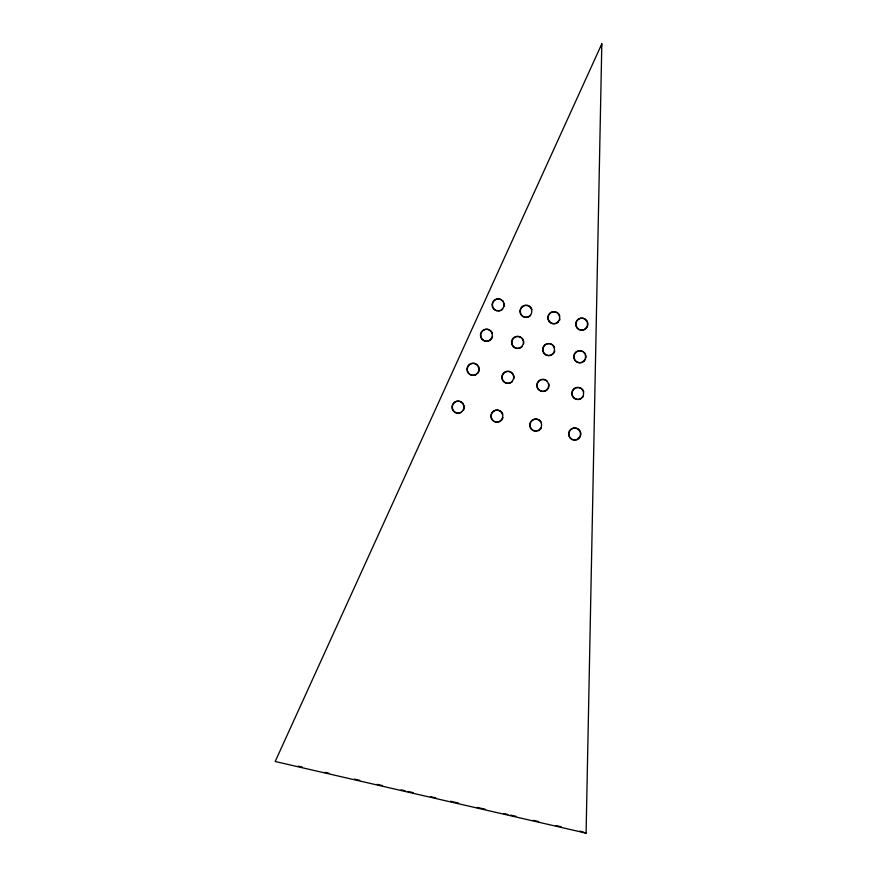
<?xml version="1.0" encoding="UTF-8"?>
<svg xmlns="http://www.w3.org/2000/svg" width="877" height="877" viewBox="0 0 877 877"><rect width="100%" height="100%" fill="white"/><g stroke="black" fill="none" stroke-linecap="round" stroke-linejoin="round"><path stroke-width="1.32" d="M586.088 833.15L601.819 43.85L275.181 761.499L586.088 833.15L579.927 831.078M601.096 47.533L601.819 43.85M298.344 766.191L302.346 767.112M325.038 772.341L329.039 773.262M354.396 779.105L359.734 780.333M377.077 784.334L382.416 785.562M401.107 789.87L405.108 790.791M407.772 791.405L413.111 792.633M430.464 796.634L435.803 797.862M450.482 801.249L458.485 803.091M477.165 807.399L485.178 809.241M503.858 813.549L507.86 814.47M510.535 815.084L515.873 816.323M533.216 820.313L538.555 821.552M555.908 825.542L561.247 826.781M585.288 359.581A6.04 5.986 -86.6 0 1 577.209 362.091A6.04 5.986 -86.6 0 1 574.72 353.935A6.04 5.986 -86.6 0 1 582.81 351.414M584.082 352.335A6.04 5.986 -86.6 0 1 585.08 353.541M585.726 354.977A6.04 5.986 -86.6 0 1 585.836 358.101M530.64 315.435A6.04 5.986 -86.6 0 1 521.486 314.975A6.04 5.986 -86.6 0 1 523.536 305.952A6.04 5.986 -86.6 0 1 531.977 309.548M552.093 354.703A6.04 5.986 -86.6 0 1 543.597 352.346A6.04 5.986 -86.6 0 1 546.667 344.003A6.04 5.986 -86.6 0 1 554.637 347.807M554.746 350.932A6.04 5.986 -86.6 0 1 553.299 353.694M461.477 412.289A6.04 5.986 -86.6 0 1 453.234 410.381A6.04 5.986 -86.6 0 1 455.119 402.061A6.04 5.986 -86.6 0 1 463.363 403.957M464.021 405.393A6.04 5.986 -86.6 0 1 463.582 409.998M522.21 346.536A6.04 5.986 -86.6 0 1 512.497 345.176A6.04 5.986 -86.6 0 1 517.09 336.439A6.04 5.986 -86.6 0 1 523.657 343.773M497.062 310.798A6.04 5.986 -86.6 0 1 492.797 302.806A6.04 5.986 -86.6 0 1 501.205 299.572M502.477 300.482A6.04 5.986 -86.6 0 1 503.475 301.699M504.122 303.135A6.04 5.986 -86.6 0 1 504.231 306.259M502.784 309.022A6.04 5.986 -86.6 0 1 501.578 310.019M500.164 310.677A6.04 5.986 -86.6 0 1 498.618 310.94M502.992 417.474A6.04 5.986 -86.6 0 1 493.915 421.201A6.04 5.986 -86.6 0 1 493.554 411.313A6.04 5.986 -86.6 0 1 502.883 414.35M548.794 383.633A6.04 5.986 -86.6 0 1 542.775 391.449A6.04 5.986 -86.6 0 1 537.568 383.074A6.04 5.986 -86.6 0 1 547.149 380.991M581.232 398.586A6.04 5.986 -86.6 0 1 572.736 396.229A6.04 5.986 -86.6 0 1 575.805 387.886A6.04 5.986 -86.6 0 1 583.775 391.69M583.337 396.294A6.04 5.986 -86.6 0 1 582.438 397.577M580.168 436.867A6.04 5.986 -86.6 0 1 571.212 438.807A6.04 5.986 -86.6 0 1 570.883 429.566A6.04 5.986 -86.6 0 1 579.96 430.826M580.607 432.262A6.04 5.986 -86.6 0 1 580.717 435.387M492.567 336.604A6.04 5.986 -86.6 0 1 484.893 341.01A6.04 5.986 -86.6 0 1 481.232 332.92A6.04 5.986 -86.6 0 1 489.541 329.927M490.813 330.837A6.04 5.986 -86.6 0 1 492.457 333.479M536.242 431.122A6.04 5.986 -86.6 0 1 530.738 422.265A6.04 5.986 -86.6 0 1 541.098 421.87M541.306 427.91A6.04 5.986 -86.6 0 1 537.787 430.859M558.485 321.859A6.04 5.986 -86.6 0 1 549.331 321.399A6.04 5.986 -86.6 0 1 551.381 312.376A6.04 5.986 -86.6 0 1 559.822 315.972M559.932 319.096A6.04 5.986 -86.6 0 1 559.394 320.565M512.486 381.462A6.04 5.986 -86.6 0 1 502.773 380.103A6.04 5.986 -86.6 0 1 507.366 371.366A6.04 5.986 -86.6 0 1 513.933 378.7M476.463 374.446A6.04 5.986 -86.6 0 1 468.515 372.977A6.04 5.986 -86.6 0 1 469.283 364.854A6.04 5.986 -86.6 0 1 477.362 364.909M478.36 366.115A6.04 5.986 -86.6 0 1 477.669 373.438M587.678 322.385A6.04 5.986 -86.6 0 1 581.133 330.147A6.04 5.986 -86.6 0 1 576.934 320.894A6.04 5.986 -86.6 0 1 587.031 320.96M530.267 315.413A6.04 5.986 -86.6 0 0 527.22 305.426A6.04 5.986 -86.6 0 0 520.171 313.089A6.04 5.986 -86.6 0 0 530.267 315.413M584.016 360.842A6.04 5.986 -86.6 0 0 580.98 350.844A6.04 5.986 -86.6 0 0 573.92 358.518A6.04 5.986 -86.6 0 0 584.016 360.842M552.927 353.672A6.04 5.986 -86.6 0 0 549.89 343.685A6.04 5.986 -86.6 0 0 542.83 351.348A6.04 5.986 -86.6 0 0 552.927 353.672M462.311 411.258A6.04 5.986 -86.6 0 0 459.274 401.26A6.04 5.986 -86.6 0 0 452.214 408.934A6.04 5.986 -86.6 0 0 462.311 411.258M521.837 346.514A6.04 5.986 -86.6 0 0 518.8 336.516A6.04 5.986 -86.6 0 0 511.74 344.19A6.04 5.986 -86.6 0 0 521.837 346.514M540.035 429.171A6.04 5.986 -86.6 0 0 536.998 419.184A6.04 5.986 -86.6 0 0 529.938 426.847A6.04 5.986 -86.6 0 0 540.035 429.171M501.173 420.215A6.04 5.986 -86.6 0 0 498.136 410.217A6.04 5.986 -86.6 0 0 491.076 417.89A6.04 5.986 -86.6 0 0 501.173 420.215M502.411 309A6.04 5.986 -86.6 0 0 499.375 299.002A6.04 5.986 -86.6 0 0 492.315 306.665A6.04 5.986 -86.6 0 0 502.411 309M578.897 438.127A6.04 5.986 -86.6 0 0 575.86 428.14A6.04 5.986 -86.6 0 0 568.8 435.803A6.04 5.986 -86.6 0 0 578.897 438.127M582.065 397.555A6.04 5.986 -86.6 0 0 579.028 387.568A6.04 5.986 -86.6 0 0 571.968 395.231A6.04 5.986 -86.6 0 0 582.065 397.555M547.095 389.498A6.04 5.986 -86.6 0 0 544.047 379.511A6.04 5.986 -86.6 0 0 536.998 387.174A6.04 5.986 -86.6 0 0 547.095 389.498M512.113 381.44A6.04 5.986 -86.6 0 0 509.077 371.442A6.04 5.986 -86.6 0 0 502.017 379.116A6.04 5.986 -86.6 0 0 512.113 381.44M477.296 373.416A6.04 5.986 -86.6 0 0 474.26 363.418A6.04 5.986 -86.6 0 0 467.2 371.092A6.04 5.986 -86.6 0 0 477.296 373.416M490.747 339.344A6.04 5.986 -86.6 0 0 487.711 329.357A6.04 5.986 -86.6 0 0 480.651 337.02A6.04 5.986 -86.6 0 0 490.747 339.344M558.123 321.837A6.04 5.986 -86.6 0 0 555.075 311.839A6.04 5.986 -86.6 0 0 548.026 319.502A6.04 5.986 -86.6 0 0 558.123 321.837M585.968 328.25A6.04 5.986 -86.6 0 0 582.931 318.263A6.04 5.986 -86.6 0 0 575.871 325.926A6.04 5.986 -86.6 0 0 585.968 328.25"/></g></svg>
